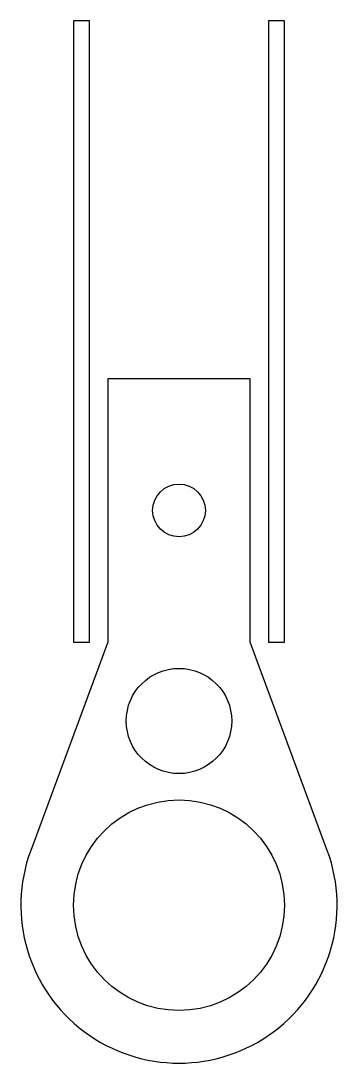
# Model space of a CAD drawing. Header units: metres. Extents: x -30 to 30, y -80 to 118.
import ezdxf

# ---------------------------------------------------------------- set-up
doc = ezdxf.new("R2010")
doc.units = ezdxf.units.M

msp = doc.modelspace()

# ---------------------------------------------------------------- linework, layer by layer
at = {"layer": 'PARAMETRIX'}
for p, q in [((-17, 118), (-20, 118)), ((-20, 118), (-20, 0)), ((-17, 0), (-17, 118)), ((20, 118), (17, 118)), ((17, 118), (17, 0)), ((20, 0), (20, 118)), ((13.5, 50), (-13.5, 50)), ((-13.5, 50), (-13.5, 0)), ((13.5, 0), (13.5, 50)), ((-13.5, 0), (-28.1387, -39.5975)), ((-20, 0), (-17, 0)), ((28.1387, -39.5975), (13.5, 0)), ((17, 0), (20, 0))]:
    msp.add_line(p, q, dxfattribs=at)
for centre, radius in [((0, 25), 5), ((0, -15), 10), ((0, -50), 20)]:
    msp.add_circle(centre, radius, dxfattribs=at)
msp.add_arc((0, -50), 30, 159.7112, 20.2888, dxfattribs=at)

doc.saveas('drawing.dxf')
